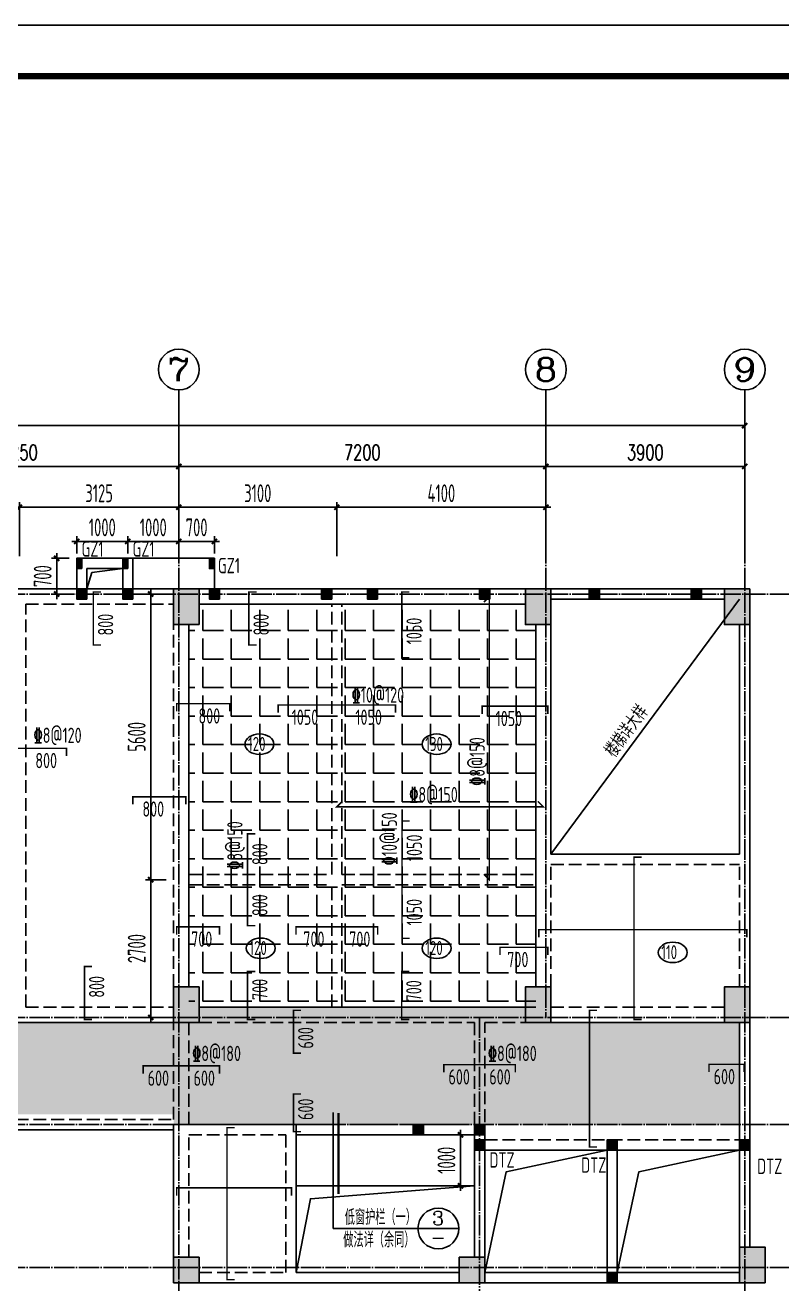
# Model space of a CAD drawing. Extents: x 139600 to 234074, y -135459 to 284050.
# Drawn here: x 187738 to 202578, y 212379 to 237050 of the extents above; entities that cross this region are included whole.
import ezdxf
from ezdxf.enums import TextEntityAlignment as Align

# ---------------------------------------------------------------- set-up
doc = ezdxf.new("R2010")
doc.units = 0
doc.header["$LTSCALE"] = 100
for name, pattern in [('CONTINOUS', [0]), ('DASHED', [0.75, 0.5, -0.25]), ('DOTE', [2.42, 2, -0.2, 0.02, -0.2]), ('HIDDEN', [7, 5, -2])]:
    doc.linetypes.add(name, pattern=pattern)
doc.layers.get('0').update_dxf_attribs({"linetype": 'CONTINUOUS'})
doc.layers.get('Defpoints').update_dxf_attribs({"linetype": 'CONTINUOUS'})
for name, color, linetype in [('AXIS', 3, 'CONTINUOUS'), ('AXIS_TEXT', 7, 'CONTINUOUS'), ('BEAM', 4, 'DASHED'), ('BEAM_CON', 4, 'CONTINUOUS'), ('B挑板&檐线', 6, 'CONTINUOUS'), ('B板筋标注', 7, 'CONTINUOUS'), ('B板细部尺寸标注', 9, 'CONTINUOUS'), ('COLU', 7, 'CONTINUOUS'), ('DOTE', 8, 'DOTE'), ('D大样&索引', 7, 'CONTINUOUS'), ('D洞口边线', 6, 'CONTINUOUS'), ('FSK_FREIN', 2, 'CONTINUOUS'), ('FSK_FTEXT', 4, 'CONTINUOUS'), ('FSK_ZREIN', 1, 'CONTINUOUS'), ('FSK_ZTEXT', 3, 'CONTINUOUS'), ('GZ', 2, 'CONTINUOUS'), ('T模板通用标注', 7, 'CONTINUOUS'), ('图框', 7, 'CONTINUOUS')]:
    doc.layers.add(name, color=color, linetype=linetype)
doc.styles.add('_TCH_AXIS', font='COMPLEX', dxfattribs={"bigfont": 'GBCBIG'})
doc.styles.add('_TCH_DIM', font='tssdeng.shx', dxfattribs={"width": 0.7, "bigfont": '1.shx'})
doc.styles.add('_TCH_DIM_T3', font='simplex_.ttf', dxfattribs={"width": 0.705882, "bigfont": 'GBCBIG'})
doc.styles.add('BW_Rein', font='Tssdeng.shx', dxfattribs={"width": 0.7, "bigfont": 'hztxt.shx'})
doc.styles.add('COMP', font='COMPLEX', dxfattribs={"bigfont": 'hztxt'})
doc.styles.add('COMPLEX', font='COMPLEX')
doc.styles.add('TSSD_Dimension', font='tssdeng.shx', dxfattribs={"width": 0.62, "bigfont": '1.shx'})
doc.styles.add('TSSD_Rein', font='Tssdeng.shx', dxfattribs={"width": 0.7, "bigfont": '1.shx'})
doc.dimstyles.new('_TCH_ARCH&&100', dxfattribs={"dimtxt": 297.5, "dimasz": 100, "dimexe": 250, "dimexo": 300, "dimgap": 126.25, "dimtad": 1, "dimdec": 0, "dimzin": 0, "dimdsep": 46, "dimtxsty": '_TCH_DIM_T3', "dimblk": 'ARCHTICK', "dimcen": 0.09, "dimclrt": 7, "dimazin": 2, "dimtfac": 1, "dimtdec": 0, "dimtix": 1, "dimtmove": 2, "dimatfit": 3, "dimfxl": 1, "dimtolj": 1, "dimtzin": 0, "dimarcsym": 0})
doc.dimstyles.new('TSSD_100_100', dxfattribs={"dimtxt": 350, "dimasz": 100, "dimexe": 100, "dimexo": 250, "dimgap": 100, "dimtad": 1, "dimdec": 0, "dimzin": 0, "dimdsep": 46, "dimtxsty": 'TSSD_Dimension', "dimblk": 'ARCHTICK', "dimblk1": 'ARCHTICK', "dimblk2": 'ARCHTICK', "dimcen": 0, "dimdle": 100, "dimclrt": 7, "dimadec": 0, "dimazin": 0, "dimtfac": 1, "dimtdec": 0, "dimtix": 1, "dimtmove": 2, "dimatfit": 3, "dimfxl": 1, "dimtolj": 1, "dimtzin": 0, "dimarcsym": 0})
doc.dimstyles.new('TSSD_100_100$0', dxfattribs={"dimtxt": 350, "dimasz": 150, "dimexe": 100, "dimexo": 50, "dimgap": 100, "dimtad": 1, "dimdec": 0, "dimzin": 0, "dimdsep": 46, "dimtxsty": 'TSSD_Rein', "dimblk": 'OBLIQUE', "dimcen": 0, "dimdle": 100, "dimclrt": 7, "dimadec": 0, "dimazin": 0, "dimtfac": 1, "dimtdec": 0, "dimtix": 1, "dimtmove": 2, "dimatfit": 3, "dimfxl": 250, "dimtolj": 1, "dimtzin": 0, "dimarcsym": 0})

# ---------------------------------------------------------------- blocks, each defined once
blk = doc.blocks.new('_AXISO')
blk.add_circle((0, 0), 0.5)
at = {"layer": 'AXIS_TEXT', "style": 'COMPLEX', "width": 1.041667}
blk.add_attdef('A', text='', height=0.56, dxfattribs=at).set_placement((-0.25, -0.28), (0.25, -0.28), align=Align.FIT)
blk = doc.blocks.new('_ArchTick')
at = {"color": 0, "linetype": 'ByBlock', "const_width": 0.4}
blk.add_lwpolyline([(-0.5, -0.5), (0.5, 0.5)], dxfattribs=at)
blk = doc.blocks.new('*D370')
at = {"layer": 'AXIS', "color": 0, "lineweight": -2}
for p, q in [((184500, 227200), (184500, 228650)), ((190750, 227200), (190750, 228650)), ((184500, 228400), (190750, 228400))]:
    blk.add_line(p, q, dxfattribs=at)
at = {"layer": 'Defpoints', "color": 0}
for p in [(190750, 228400), (184500, 226900), (190750, 226900)]:
    blk.add_point(p, dxfattribs=at)
at = {"layer": 'AXIS', "color": 0, "lineweight": -2, "xscale": 100, "yscale": 100, "zscale": 100, "rotation": 180}
blk.add_blockref('_ArchTick', (184500, 228400), dxfattribs=at)
at = {"layer": 'AXIS', "color": 0, "lineweight": -2, "xscale": 100, "yscale": 100, "zscale": 100}
blk.add_blockref('_ArchTick', (190750, 228400), dxfattribs=at)
at = {"layer": 'AXIS', "color": 7, "insert": (187625, 228675), "char_height": 297.5, "attachment_point": 5, "style": '_TCH_DIM_T3'}
blk.add_mtext('\\A1;6250', dxfattribs=at)
blk = doc.blocks.new('*D378')
at = {"layer": 'AXIS', "color": 0, "lineweight": -2}
for p, q in [((150100, 227200), (150100, 229450)), ((201850, 227200), (201850, 229450)), ((150100, 229200), (201850, 229200))]:
    blk.add_line(p, q, dxfattribs=at)
at = {"layer": 'Defpoints', "color": 0}
for p in [(201850, 229200), (150100, 226900), (201850, 226900)]:
    blk.add_point(p, dxfattribs=at)
at = {"layer": 'AXIS', "color": 0, "lineweight": -2, "xscale": 100, "yscale": 100, "zscale": 100, "rotation": 180}
blk.add_blockref('_ArchTick', (150100, 229200), dxfattribs=at)
at = {"layer": 'AXIS', "color": 0, "lineweight": -2, "xscale": 100, "yscale": 100, "zscale": 100}
blk.add_blockref('_ArchTick', (201850, 229200), dxfattribs=at)
at = {"layer": 'AXIS', "color": 7, "insert": (175975, 229475), "char_height": 297.5, "attachment_point": 5, "style": '_TCH_DIM_T3'}
blk.add_mtext('\\A1;51750', dxfattribs=at)
blk = doc.blocks.new('*D379')
at = {"layer": 'AXIS', "color": 0, "lineweight": -2}
for p, q in [((190750, 227200), (190750, 228650)), ((197950, 227200), (197950, 228650)), ((190750, 228400), (197950, 228400))]:
    blk.add_line(p, q, dxfattribs=at)
at = {"layer": 'Defpoints', "color": 0}
for p in [(197950, 228400), (190750, 226900), (197950, 226900)]:
    blk.add_point(p, dxfattribs=at)
at = {"layer": 'AXIS', "color": 0, "lineweight": -2, "xscale": 100, "yscale": 100, "zscale": 100, "rotation": 180}
blk.add_blockref('_ArchTick', (190750, 228400), dxfattribs=at)
at = {"layer": 'AXIS', "color": 0, "lineweight": -2, "xscale": 100, "yscale": 100, "zscale": 100}
blk.add_blockref('_ArchTick', (197950, 228400), dxfattribs=at)
at = {"layer": 'AXIS', "color": 7, "insert": (194350, 228675), "char_height": 297.5, "attachment_point": 5, "style": '_TCH_DIM_T3'}
blk.add_mtext('\\A1;7200', dxfattribs=at)
blk = doc.blocks.new('*D380')
at = {"layer": 'AXIS', "color": 0, "lineweight": -2}
for p, q in [((197950, 227200), (197950, 228650)), ((201850, 227200), (201850, 228650)), ((197950, 228400), (201850, 228400))]:
    blk.add_line(p, q, dxfattribs=at)
at = {"layer": 'Defpoints', "color": 0}
for p in [(201850, 228400), (197950, 226900), (201850, 226900)]:
    blk.add_point(p, dxfattribs=at)
at = {"layer": 'AXIS', "color": 0, "lineweight": -2, "xscale": 100, "yscale": 100, "zscale": 100, "rotation": 180}
blk.add_blockref('_ArchTick', (197950, 228400), dxfattribs=at)
at = {"layer": 'AXIS', "color": 0, "lineweight": -2, "xscale": 100, "yscale": 100, "zscale": 100}
blk.add_blockref('_ArchTick', (201850, 228400), dxfattribs=at)
at = {"layer": 'AXIS', "color": 7, "insert": (199900, 228675), "char_height": 297.5, "attachment_point": 5, "style": '_TCH_DIM_T3'}
blk.add_mtext('\\A1;3900', dxfattribs=at)
blk = doc.blocks.new('*D392')
at = {"layer": 'B板细部尺寸标注', "color": 0, "lineweight": -2}
for p, q in [((198050, 227600), (193750, 227600)), ((193850, 226645), (193850, 227700)), ((197950, 226645), (197950, 227700))]:
    blk.add_line(p, q, dxfattribs=at)
at = {"layer": 'Defpoints', "color": 0}
for p in [(193850, 227600), (193850, 226395), (197950, 226395)]:
    blk.add_point(p, dxfattribs=at)
at = {"layer": 'B板细部尺寸标注', "color": 0, "lineweight": -2, "xscale": 100, "yscale": 100, "zscale": 100, "rotation": 180}
blk.add_blockref('_ArchTick', (193850, 227600), dxfattribs=at)
at = {"layer": 'B板细部尺寸标注', "color": 0, "lineweight": -2, "xscale": 100, "yscale": 100, "zscale": 100}
blk.add_blockref('_ArchTick', (197950, 227600), dxfattribs=at)
at = {"layer": 'B板细部尺寸标注', "color": 7, "insert": (195900, 227875), "char_height": 350, "attachment_point": 5, "style": 'TSSD_Dimension'}
blk.add_mtext('\\A1;4100', dxfattribs=at)
blk = doc.blocks.new('*D393')
at = {"layer": 'B板细部尺寸标注', "color": 0, "lineweight": -2}
for p, q in [((193950, 227600), (190650, 227600)), ((190750, 226645), (190750, 227700)), ((193850, 226645), (193850, 227700))]:
    blk.add_line(p, q, dxfattribs=at)
at = {"layer": 'Defpoints', "color": 0}
for p in [(190750, 227600), (190750, 226395), (193850, 226395)]:
    blk.add_point(p, dxfattribs=at)
at = {"layer": 'B板细部尺寸标注', "color": 0, "lineweight": -2, "xscale": 100, "yscale": 100, "zscale": 100, "rotation": 180}
blk.add_blockref('_ArchTick', (190750, 227600), dxfattribs=at)
at = {"layer": 'B板细部尺寸标注', "color": 0, "lineweight": -2, "xscale": 100, "yscale": 100, "zscale": 100}
blk.add_blockref('_ArchTick', (193850, 227600), dxfattribs=at)
at = {"layer": 'B板细部尺寸标注', "color": 7, "insert": (192300, 227875), "char_height": 350, "attachment_point": 5, "style": 'TSSD_Dimension'}
blk.add_mtext('\\A1;3100', dxfattribs=at)
blk = doc.blocks.new('*D397')
at = {"layer": 'B板细部尺寸标注', "color": 0, "lineweight": -2}
for p, q in [((187525, 227600), (190850, 227600)), ((187625, 226645), (187625, 227700)), ((190750, 226645), (190750, 227700))]:
    blk.add_line(p, q, dxfattribs=at)
at = {"layer": 'Defpoints', "color": 0}
for p in [(190750, 227600), (187625, 226395), (190750, 226395)]:
    blk.add_point(p, dxfattribs=at)
at = {"layer": 'B板细部尺寸标注', "color": 0, "lineweight": -2, "xscale": 100, "yscale": 100, "zscale": 100, "rotation": 180}
blk.add_blockref('_ArchTick', (187625, 227600), dxfattribs=at)
at = {"layer": 'B板细部尺寸标注', "color": 0, "lineweight": -2, "xscale": 100, "yscale": 100, "zscale": 100}
blk.add_blockref('_ArchTick', (190750, 227600), dxfattribs=at)
at = {"layer": 'B板细部尺寸标注', "color": 7, "insert": (189188, 227875), "char_height": 350, "attachment_point": 5, "style": 'TSSD_Dimension'}
blk.add_mtext('\\A1;3125', dxfattribs=at)
blk = doc.blocks.new('*D399')
at = {"layer": 'B板细部尺寸标注', "color": 0, "lineweight": -2}
for p, q in [((190200, 217500), (190200, 220400)), ((190500, 220300), (190100, 220300)), ((190500, 217600), (190100, 217600))]:
    blk.add_line(p, q, dxfattribs=at)
at = {"layer": 'Defpoints', "color": 0}
for p in [(190200, 220300), (190750, 220300), (190750, 217600)]:
    blk.add_point(p, dxfattribs=at)
at = {"layer": 'B板细部尺寸标注', "color": 0, "lineweight": -2, "xscale": 100, "yscale": 100, "zscale": 100}
for p, rotation in [((190200, 220300), 90), ((190200, 217600), 270)]:
    blk.add_blockref('_ArchTick', p, dxfattribs=dict(at, rotation=rotation))
at = {"layer": 'B板细部尺寸标注', "color": 7, "insert": (189925, 218950), "char_height": 350, "attachment_point": 5, "rotation": 90, "style": 'TSSD_Dimension'}
blk.add_mtext('\\A1;2700', dxfattribs=at)
blk = doc.blocks.new('*D400')
at = {"layer": 'B板细部尺寸标注', "color": 0, "lineweight": -2}
for p, q in [((190200, 220200), (190200, 226000)), ((190500, 225900), (190100, 225900)), ((190500, 220300), (190100, 220300))]:
    blk.add_line(p, q, dxfattribs=at)
at = {"layer": 'Defpoints', "color": 0}
for p in [(190200, 225900), (190750, 225900), (190750, 220300)]:
    blk.add_point(p, dxfattribs=at)
at = {"layer": 'B板细部尺寸标注', "color": 0, "lineweight": -2, "xscale": 100, "yscale": 100, "zscale": 100}
for p, rotation in [((190200, 225900), 90), ((190200, 220300), 270)]:
    blk.add_blockref('_ArchTick', p, dxfattribs=dict(at, rotation=rotation))
at = {"layer": 'B板细部尺寸标注', "color": 7, "insert": (189925, 223100), "char_height": 350, "attachment_point": 5, "rotation": 90, "style": 'TSSD_Dimension'}
blk.add_mtext('\\A1;5600', dxfattribs=at)
blk = doc.blocks.new('*D1068')
at = {"layer": 'B板细部尺寸标注', "color": 0, "lineweight": -2}
for p, q in [((196275, 214200), (196275, 215400)), ((195853, 215300), (196375, 215300)), ((195853, 214300), (196375, 214300))]:
    blk.add_line(p, q, dxfattribs=at)
at = {"layer": 'Defpoints', "color": 0}
for p in [(195603, 215300), (196275, 215300), (195603, 214300)]:
    blk.add_point(p, dxfattribs=at)
at = {"layer": 'B板细部尺寸标注', "color": 0, "lineweight": -2, "xscale": 100, "yscale": 100, "zscale": 100}
for p, rotation in [((196275, 215300), 90), ((196275, 214300), 270)]:
    blk.add_blockref('_ArchTick', p, dxfattribs=dict(at, rotation=rotation))
at = {"layer": 'B板细部尺寸标注', "color": 7, "insert": (196000, 214800), "char_height": 350, "attachment_point": 5, "rotation": 90, "style": 'TSSD_Dimension'}
blk.add_mtext('\\A1;1000', dxfattribs=at)
blk = doc.blocks.new('A$C000F6301')
at = {"layer": 'D大样&索引', "color": 6}
blk.add_line((0, 0), (800, 0), dxfattribs=at)
blk.add_circle((400, 0), 400, dxfattribs=at)
blk = doc.blocks.new('A2+1_2')
at = {"layer": '图框'}
blk.add_lwpolyline([(0, 0), (89100, 0), (89100, 42000), (0, 42000)], close=True, dxfattribs=at)
at = {"layer": '图框', "const_width": 120}
blk.add_lwpolyline([(2500, 1000), (88100, 1000), (88100, 41000), (2500, 41000)], close=True, dxfattribs=at)
blk = doc.blocks.new('*D1761')
at = {"layer": 'B板细部尺寸标注', "color": 0, "lineweight": -2}
for p, q in [((188600, 226600), (188256, 226600)), ((188356, 225800), (188356, 226700)), ((188600, 225900), (188256, 225900))]:
    blk.add_line(p, q, dxfattribs=at)
at = {"layer": 'Defpoints', "color": 0}
for p in [(188356, 226600), (188850, 226600), (188850, 225900)]:
    blk.add_point(p, dxfattribs=at)
at = {"layer": 'B板细部尺寸标注', "color": 0, "lineweight": -2, "xscale": 100, "yscale": 100, "zscale": 100}
for p, rotation in [((188356, 226600), 90), ((188356, 225900), 270)]:
    blk.add_blockref('_ArchTick', p, dxfattribs=dict(at, rotation=rotation))
at = {"layer": 'B板细部尺寸标注', "color": 7, "insert": (188081, 226250), "char_height": 350, "attachment_point": 5, "rotation": 90, "style": 'TSSD_Dimension'}
blk.add_mtext('\\A1;700', dxfattribs=at)
blk = doc.blocks.new('*D1762')
at = {"layer": 'B板细部尺寸标注', "color": 0, "lineweight": -2}
for p, q in [((190750, 226693), (190750, 227031)), ((191450, 226693), (191450, 227031)), ((190650, 226931), (191550, 226931))]:
    blk.add_line(p, q, dxfattribs=at)
at = {"layer": 'Defpoints', "color": 0}
for p in [(191450, 226931), (190750, 226443), (191450, 226443)]:
    blk.add_point(p, dxfattribs=at)
at = {"layer": 'B板细部尺寸标注', "color": 0, "lineweight": -2, "xscale": 100, "yscale": 100, "zscale": 100, "rotation": 180}
blk.add_blockref('_ArchTick', (190750, 226931), dxfattribs=at)
at = {"layer": 'B板细部尺寸标注', "color": 0, "lineweight": -2, "xscale": 100, "yscale": 100, "zscale": 100}
blk.add_blockref('_ArchTick', (191450, 226931), dxfattribs=at)
at = {"layer": 'B板细部尺寸标注', "color": 7, "insert": (191100, 227206), "char_height": 350, "attachment_point": 5, "style": 'TSSD_Dimension'}
blk.add_mtext('\\A1;700', dxfattribs=at)
blk = doc.blocks.new('*D1763')
at = {"layer": 'B板细部尺寸标注', "color": 0, "lineweight": -2}
for p, q in [((189750, 226693), (189750, 227031)), ((190750, 226693), (190750, 227031)), ((190850, 226931), (189650, 226931))]:
    blk.add_line(p, q, dxfattribs=at)
at = {"layer": 'Defpoints', "color": 0}
for p in [(189750, 226931), (189750, 226443), (190750, 226443)]:
    blk.add_point(p, dxfattribs=at)
at = {"layer": 'B板细部尺寸标注', "color": 0, "lineweight": -2, "xscale": 100, "yscale": 100, "zscale": 100, "rotation": 180}
blk.add_blockref('_ArchTick', (189750, 226931), dxfattribs=at)
at = {"layer": 'B板细部尺寸标注', "color": 0, "lineweight": -2, "xscale": 100, "yscale": 100, "zscale": 100}
blk.add_blockref('_ArchTick', (190750, 226931), dxfattribs=at)
at = {"layer": 'B板细部尺寸标注', "color": 7, "insert": (190250, 227206), "char_height": 350, "attachment_point": 5, "style": 'TSSD_Dimension'}
blk.add_mtext('\\A1;1000', dxfattribs=at)
blk = doc.blocks.new('*D1764')
at = {"layer": 'B板细部尺寸标注', "color": 0, "lineweight": -2}
for p, q in [((188750, 226693), (188750, 227031)), ((189750, 226693), (189750, 227031)), ((189850, 226931), (188650, 226931))]:
    blk.add_line(p, q, dxfattribs=at)
at = {"layer": 'Defpoints', "color": 0}
for p in [(188750, 226931), (188750, 226443), (189750, 226443)]:
    blk.add_point(p, dxfattribs=at)
at = {"layer": 'B板细部尺寸标注', "color": 0, "lineweight": -2, "xscale": 100, "yscale": 100, "zscale": 100, "rotation": 180}
blk.add_blockref('_ArchTick', (188750, 226931), dxfattribs=at)
at = {"layer": 'B板细部尺寸标注', "color": 0, "lineweight": -2, "xscale": 100, "yscale": 100, "zscale": 100}
blk.add_blockref('_ArchTick', (189750, 226931), dxfattribs=at)
at = {"layer": 'B板细部尺寸标注', "color": 7, "insert": (189250, 227206), "char_height": 350, "attachment_point": 5, "style": 'TSSD_Dimension'}
blk.add_mtext('\\A1;1000', dxfattribs=at)
blk = doc.blocks.new('GZ1')
at = {"layer": 'GZ'}
blk.add_hatch(color=252, dxfattribs=at).paths.add_polyline_path([(100, 200), (0, 200), (0, 0), (100, 0)])
at = {"layer": 'GZ', "color": 2}
blk.add_lwpolyline([(100, 0), (0, 0), (0, 200), (100, 200)], close=True, dxfattribs=at)
blk = doc.blocks.new('GZ')
at = {"layer": 'GZ'}
blk.add_hatch(color=252, dxfattribs=at).paths.add_polyline_path([(200, 0), (0, 0), (0, 200), (200, 200)])
at = {"layer": 'GZ', "color": 2}
blk.add_lwpolyline([(200, 0), (0, 0), (0, 200), (200, 200)], close=True, dxfattribs=at)
blk = doc.blocks.new('A$C7B5C40C7')
at = {"layer": 'GZ'}
for name, p in [('GZ1', (38750, 400)), ('GZ1', (39650, 400)), ('GZ1', (41350, 400)), ('GZ', (38750, -200)), ('GZ', (39650, -200)), ('GZ', (41350, -200)), ('GZ', (43550, -200)), ('GZ', (46650, -200)), ('GZ', (44450, -200)), ('GZ', (48800, -200)), ('GZ', (50800, -200)), ('GZ', (45350, -10700)), ('GZ', (46550, -10700))]:
    blk.add_blockref(name, p, dxfattribs=at)
at = {"layer": 'GZ', "color": 2, "style": '_TCH_DIM', "width": 0.705882}
for p in [(38844, 632), (39844, 632), (41519, 307)]:
    blk.add_text('GZ1', height=300, dxfattribs=at).set_placement(p)

msp = doc.modelspace()

# ---------------------------------------------------------------- hatches: boundary and pattern name
at = {"layer": 'B板筋标注'}
h = msp.add_hatch(dxfattribs=at)
h.set_pattern_fill('ANGLE', color=5, scale=80, style=0)
h.set_pattern_definition([(0, (88400, 356500), (0, 558.8), [406.4, -152.4]), (90, (88400, 356500), (-558.8, 3e-14), [406.4, -152.4])])
h.paths.add_polyline_path([(197750, 225700), (190950, 225700), (190950, 217800), (197750, 217800)])
h = msp.add_hatch(dxfattribs=at)
h.set_pattern_fill('CROSS', color=6, scale=50, style=0)
h.set_pattern_definition([(0, (150000, 329000), (317.5, 317.5), [158.75, -476.25]), (90, (150079.38, 328920.62), (-317.5, 317.5), [158.75, -476.25])])
h.paths.add_polyline_path([(150300, 215700), (190650, 215700), (190650, 215500), (201750, 215500), (201750, 217500), (197750, 217500), (197750, 217800), (190950, 217800), (190950, 217500), (150300, 217500)])
at = {"layer": 'COLU'}
for points in [[(191150, 225300), (191150, 226000), (190650, 226000), (190650, 225300)], [(198050, 225300), (198050, 226000), (197550, 226000), (197550, 225300)], [(201950, 225300), (201950, 226000), (201450, 226000), (201450, 225300)], [(191150, 217500), (191150, 218200), (190650, 218200), (190650, 217500)], [(198050, 217500), (198050, 218200), (197550, 218200), (197550, 217500)], [(201950, 217500), (201950, 218200), (201450, 218200), (201450, 217500)], [(202250, 212400), (202250, 213100), (201750, 213100), (201750, 212400)], [(191150, 212400), (191150, 212900), (190650, 212900), (190650, 212400)], [(196750, 212400), (196750, 212900), (196250, 212900), (196250, 212400)]]:
    msp.add_hatch(color=251, dxfattribs=at).paths.add_polyline_path(points)
at = {"layer": 'GZ'}
for points in [[(196750, 215000), (196550, 215000), (196550, 215200), (196750, 215200)], [(199350, 215000), (199150, 215000), (199150, 215200), (199350, 215200)], [(201950, 215000), (201750, 215000), (201750, 215200), (201950, 215200)], [(199350, 212400), (199150, 212400), (199150, 212600), (199350, 212600)]]:
    msp.add_hatch(color=252, dxfattribs=at).paths.add_polyline_path(points)

# ---------------------------------------------------------------- linework, layer by layer
at = {"layer": 'AXIS'}
for p, q in [((190750, 226900), (190750, 229900)), ((197950, 226900), (197950, 229900)), ((201850, 226900), (201850, 229900))]:
    msp.add_line(p, q, dxfattribs=at)
at = {"layer": 'BEAM', "linetype": 'HIDDEN', "ltscale": 0.5}
for p, q in [((187750, 225700), (190650, 225700)), ((187750, 217800), (187750, 225700)), ((193750, 220400), (193750, 225700)), ((193950, 220400), (193950, 225700)), ((190650, 218200), (190650, 225300)), ((198050, 220600), (201750, 220600)), ((198050, 218200), (198050, 220600)), ((201750, 218200), (201750, 220600)), ((190950, 220400), (193750, 220400)), ((193950, 220400), (197750, 220400)), ((190950, 220200), (193750, 220200)), ((193750, 217800), (193750, 220200)), ((193950, 220200), (197750, 220200)), ((193950, 217800), (193950, 220200)), ((187750, 217800), (190650, 217800)), ((198050, 217800), (201450, 217800)), ((190650, 215600), (190650, 217500)), ((190950, 215500), (190950, 217500)), ((191150, 217500), (196550, 217500)), ((196550, 215500), (196550, 217500)), ((196750, 217500), (197550, 217500)), ((196750, 215200), (196750, 217500)), ((184750, 215600), (190650, 215600)), ((193050, 215500), (196550, 215500)), ((190950, 215300), (192850, 215300)), ((190950, 212900), (190950, 215300)), ((192850, 212600), (192850, 215300)), ((196750, 215200), (201750, 215200)), ((191150, 212600), (192850, 212600))]:
    msp.add_line(p, q, dxfattribs=at)
at = {"layer": 'BEAM_CON'}
for p, q in [((188750, 226600), (189850, 226600)), ((188750, 226600), (188750, 226000)), ((189850, 226000), (189850, 226600)), ((188950, 226400), (189650, 226400)), ((188950, 226400), (188950, 226000)), ((189650, 226000), (189650, 226400)), ((184750, 226000), (188750, 226000)), ((188950, 226000), (189650, 226000)), ((189850, 226000), (190650, 226000)), ((191150, 226000), (197550, 226000)), ((198050, 226000), (201450, 226000)), ((198050, 225800), (201450, 225800)), ((191150, 225700), (197550, 225700)), ((190950, 218200), (190950, 225300)), ((197750, 218200), (197750, 225300)), ((198050, 220800), (198050, 225300)), ((201750, 220800), (201750, 225300)), ((201950, 218200), (201950, 225300)), ((198050, 220800), (201750, 220800)), ((191150, 217800), (197750, 217800)), ((184750, 217500), (190650, 217500)), ((198050, 217500), (201450, 217500)), ((201750, 213100), (201750, 217500)), ((201950, 213100), (201950, 217500)), ((184750, 215400), (190650, 215400)), ((190650, 215500), (193050, 215500)), ((190650, 212900), (190650, 215500)), ((193050, 212600), (193050, 215500)), ((193050, 215300), (196550, 215300)), ((196550, 212900), (196550, 215300)), ((196750, 215000), (199150, 215000)), ((196750, 212900), (196750, 215000)), ((199150, 212600), (199150, 215000)), ((199350, 212600), (199350, 215000)), ((199350, 215000), (201750, 215000)), ((193050, 212600), (196250, 212600)), ((196750, 212600), (201750, 212600)), ((191150, 212400), (196250, 212400)), ((196750, 212400), (201750, 212400))]:
    msp.add_line(p, q, dxfattribs=at)
at = {"layer": 'B挑板&檐线'}
msp.add_line((193050, 214300), (196550, 214300), dxfattribs=at)
msp.add_lwpolyline([(189850, 226000), (189850, 226600), (191450, 226600), (191450, 226000)], dxfattribs=at)
at = {"layer": 'B板筋标注', "color": 2, "linetype": 'CONTINOUS', "ltscale": 5}
for centre in [(192332.8, 222956.1), (195807.8, 222956.1), (192357.8, 218956.1), (195807.8, 218956.1), (200438.2, 218875)]:
    msp.add_ellipse(centre, major_axis=(-283.5, 0), ratio=0.7083334, dxfattribs=at)
at = {"layer": 'COLU'}
for points in [[(191150, 225300), (191150, 226000), (190650, 226000), (190650, 225300)], [(198050, 225300), (198050, 226000), (197550, 226000), (197550, 225300)], [(201950, 225300), (201950, 226000), (201450, 226000), (201450, 225300)], [(191150, 217500), (191150, 218200), (190650, 218200), (190650, 217500)], [(198050, 217500), (198050, 218200), (197550, 218200), (197550, 217500)], [(201950, 217500), (201950, 218200), (201450, 218200), (201450, 217500)], [(202250, 212400), (202250, 213100), (201750, 213100), (201750, 212400)], [(191150, 212400), (191150, 212900), (190650, 212900), (190650, 212400)], [(196750, 212400), (196750, 212900), (196250, 212900), (196250, 212400)]]:
    msp.add_lwpolyline(points, close=True, dxfattribs=at)
at = {"layer": 'DOTE', "ltscale": 2}
for p, q in [((190750, 226900), (190750, 211400)), ((197950, 226900), (197950, 217600)), ((201850, 226900), (201850, 211400)), ((149100, 225900), (203300, 225900)), ((149100, 217600), (203300, 217600)), ((196650, 217600), (196650, 211400)), ((149100, 215500), (203300, 215500)), ((149100, 212700), (203300, 212700))]:
    msp.add_line(p, q, dxfattribs=at)
at = {"layer": 'D大样&索引', "color": 6}
for p in [(193779.9, 215739.4), (195442, 213463.5)]:
    msp.add_line(p, (193779.9, 213463.5), dxfattribs=at)
at = {"layer": 'D大样&索引', "color": 6, "const_width": 50}
msp.add_lwpolyline([(193883.7, 214137), (193883.7, 215729.1)], dxfattribs=at)
at = {"layer": 'D洞口边线'}
for points in [[(188950, 226000), (189045.8, 226320.8), (189650, 226400)], [(199150, 215000), (199150, 215000), (197174.3, 214575.7), (196750, 212600)], [(201750, 215000), (201750, 215000), (199774.3, 214575.7), (199350, 212600)], [(193050, 212600), (193333.1, 214047.6), (196550, 214300)]]:
    msp.add_lwpolyline(points, dxfattribs=at)
at = {"layer": 'FSK_FREIN', "const_width": 30}
for points in [[(189225, 224900), (189075, 224900), (189075, 225940), (189225, 225940)], [(192275, 224900), (192125, 224900), (192125, 225940), (192275, 225940)], [(195275, 224650), (195125, 224650), (195125, 225940), (195275, 225940)], [(190710, 223600), (190710, 223750), (191750, 223750), (191750, 223600)], [(192700, 223575), (192700, 223725), (195000, 223725), (195000, 223575)], [(196700, 223550), (196700, 223700), (197990, 223700), (197990, 223550)], [(186700, 222725), (186700, 222875), (188550, 222875), (188550, 222725)], [(189850, 221775), (189850, 221925), (190890, 221925), (190890, 221775)], [(195279.5, 219150), (195129.5, 219150), (195129.5, 221450), (195279.5, 221450)], [(192250, 219400), (192100, 219400), (192100, 221200), (192250, 221200)], [(199828.1, 217560), (199678.1, 217560), (199678.1, 220740), (199828.1, 220740)], [(190710, 219225), (190710, 219375), (191550, 219375), (191550, 219225)], [(193050, 219225), (193050, 219375), (194650, 219375), (194650, 219225)], [(197810, 219170.1), (197810, 219320.1), (201890, 219320.1), (201890, 219170.1)], [(197050, 218825), (197050, 218975), (197990, 218975), (197990, 218825)], [(189050, 217560), (188900, 217560), (188900, 218600), (189050, 218600)], [(192250, 217560), (192100, 217560), (192100, 218500), (192250, 218500)], [(195270.4, 217560), (195120.4, 217560), (195120.4, 218500), (195270.4, 218500)], [(193150, 216900), (193000, 216900), (193000, 217740), (193150, 217740)], [(198954.5, 215060), (198804.5, 215060), (198804.5, 217740), (198954.5, 217740)], [(190050, 216500), (190050, 216650), (191550, 216650), (191550, 216500)], [(195950, 216525), (195950, 216675), (197350, 216675), (197350, 216525)], [(201150, 216530.3), (201150, 216680.3), (201840, 216680.3), (201840, 216530.3)], [(193150, 215360), (193000, 215360), (193000, 216100), (193150, 216100)], [(191844.9, 212460), (191694.9, 212460), (191694.9, 215440), (191844.9, 215440)], [(190710, 214109.1), (190710, 214259.1), (192962.3, 214259.1), (192962.3, 214109.1)]]:
    msp.add_lwpolyline(points, dxfattribs=at)
at = {"layer": 'FSK_ZREIN', "const_width": 30}
for points in [[(196735.7, 220406.1), (196841.8, 220300), (196841.8, 225850), (196735.7, 225743.9)], [(193956.1, 221835), (193850, 221729), (197900, 221729), (197793.9, 221835)]]:
    msp.add_lwpolyline(points, dxfattribs=at)
at = {"layer": 'GZ', "color": 2}
for points in [[(196750, 215000), (196550, 215000), (196550, 215200), (196750, 215200)], [(199350, 215000), (199150, 215000), (199150, 215200), (199350, 215200)], [(201950, 215000), (201750, 215000), (201750, 215200), (201950, 215200)], [(199350, 212400), (199150, 212400), (199150, 212600), (199350, 212600)]]:
    msp.add_lwpolyline(points, close=True, dxfattribs=at)
at = {"layer": 'T模板通用标注'}
msp.add_line((198050, 220800), (201750, 225800), dxfattribs=at)

# ---------------------------------------------------------------- block references
msp.add_blockref('A2+1_2', (139600, 195050))
at = {"layer": 'AXIS'}
ref = msp.add_blockref('_AXISO', (190750, 230300), dxfattribs=dict(at, xscale=800, yscale=800, zscale=800))
ref.add_attrib('A', '7', dxfattribs={"layer": 'AXIS_TEXT', "height": 452.5, "style": '_TCH_AXIS', "width": 1.5}).set_placement((190523.7, 230073.7), (190976.3, 230073.7), align=Align.FIT)
ref = msp.add_blockref('_AXISO', (197950, 230300), dxfattribs=dict(at, xscale=800, yscale=800, zscale=800))
ref.add_attrib('A', '8', dxfattribs={"layer": 'AXIS_TEXT', "height": 452.5, "style": '_TCH_AXIS', "width": 1.5}).set_placement((197723.7, 230073.7), (198176.3, 230073.7), align=Align.FIT)
ref = msp.add_blockref('_AXISO', (201850, 230300), dxfattribs=dict(at, xscale=800, yscale=800, zscale=800))
ref.add_attrib('A', '9', dxfattribs={"layer": 'AXIS_TEXT', "height": 452.5, "style": '_TCH_AXIS', "width": 1.5}).set_placement((201623.7, 230073.7), (202076.3, 230073.7), align=Align.FIT)
at = {"layer": 'D大样&索引'}
msp.add_blockref('A$C000F6301', (195442, 213463.5), dxfattribs=at)
at = {"layer": 'GZ'}
msp.add_blockref('A$C7B5C40C7', (150000, 226000), dxfattribs=at)

# ---------------------------------------------------------------- texts
at = {"layer": 'B板筋标注', "color": 2, "linetype": 'CONTINOUS', "ltscale": 5, "style": 'TSSD_Rein', "width": 0.7}
for s, p in [('120', (192108.8, 222823.2)), ('130', (195583.8, 222823.2)), ('120', (192133.8, 218823.2)), ('120', (195583.8, 218823.2)), ('110', (200214.2, 218742.1))]:
    msp.add_text(s, height=275, dxfattribs=at).set_placement(p)
at = {"layer": 'D大样&索引', "color": 6, "style": 'TSSD_Rein', "width": 0.7}
for s, p in [('低窗护栏（一）', (194005.6, 213534.2)), ('做法详（余同）', (193976, 213092.3))]:
    msp.add_text(s, height=300, rotation=360, dxfattribs=at).set_placement(p)
at = {"layer": 'D大样&索引', "color": 6, "style": 'COMP'}
for s, p in [('3', (195834.6, 213527.3)), ('-', (195836.8, 213159))]:
    msp.add_text(s, height=275, rotation=360, dxfattribs=at).set_placement(p, align=Align.CENTER)
at = {"layer": 'FSK_FTEXT', "style": 'BW_Rein', "width": 0.7}
for s, p in [('800', (189165, 225300)), ('800', (192215, 225300)), ('1050', (195215, 225175)), ('1050', (195219.5, 220925)), ('800', (192190, 220800)), ('800', (192190, 219800)), ('1050', (195219.5, 219662.5)), ('800', (188990, 218200)), ('700', (192190, 218150)), ('700', (195210.4, 218122.1)), ('600', (193090, 217200)), ('600', (193090, 215800))]:
    msp.add_text(s, height=300, rotation=90, dxfattribs=at).set_placement(p, align=Align.TOP_CENTER)
for s, p in [('%%13210@120', (195170.2, 223769.9)), ('%%1328@120', (188845.2, 222980.8)), ('%%1328@180', (191970.2, 216744.9)), ('%%1328@180', (197770.2, 216744.9))]:
    msp.add_text(s, height=300, dxfattribs=at).set_placement(p, align=Align.RIGHT)
for s, p in [('800', (191350, 223660)), ('1050', (193225, 223635)), ('1050', (194475, 223635)), ('1050', (197225, 223610)), ('800', (188150, 222785)), ('800', (190250, 221835)), ('700', (191200, 219285)), ('700', (193400, 219285)), ('700', (194300, 219285)), ('700', (197400, 218885)), ('600', (190350, 216560)), ('600', (191250, 216560)), ('600', (196250, 216585)), ('600', (197050, 216585)), ('600', (201450, 216590.3))]:
    msp.add_text(s, height=300, dxfattribs=at).set_placement(p, align=Align.TOP_CENTER)
for s, p in [('%%13210@150', (195030.1, 221620.2)), ('%%1328@150', (192000.6, 221445.2))]:
    msp.add_text(s, height=300, rotation=90, dxfattribs=at).set_placement(p, align=Align.RIGHT)
at = {"layer": 'FSK_ZTEXT', "style": 'BW_Rein', "width": 0.7}
msp.add_text('%%1328@150', height=300, rotation=90, dxfattribs=at).set_placement((196751.8, 222139.7))
msp.add_text('%%1328@150', height=300, dxfattribs=at).set_placement((195269.8, 221819))
at = {"layer": 'GZ', "color": 2, "style": '_TCH_DIM', "width": 0.705882}
for p in [(196844.5, 214656.5), (198644.5, 214556.5), (202094.5, 214531.5)]:
    msp.add_text('DTZ', height=300, dxfattribs=at).set_placement(p)
at = {"layer": 'T模板通用标注', "style": 'TSSD_Rein', "width": 0.8}
msp.add_text('楼梯详大样', height=300, rotation=53.49856, dxfattribs=at).set_placement((199309.8, 222670.5))

# ---------------------------------------------------------------- dimensions: what is measured, and where the dimension line sits
at = {"layer": 'AXIS'}
for p1, p2, distance, picture, middle in [((150100, 226900), (201850, 226900), 2300, '*D378', (175975, 229475)), ((184500, 226900), (190750, 226900), 1500, '*D370', (187625, 228675)), ((190750, 226900), (197950, 226900), 1500, '*D379', (194350, 228675)), ((197950, 226900), (201850, 226900), 1500, '*D380', (199900, 228675))]:
    dim = msp.add_aligned_dim(p1=p1, p2=p2, distance=distance, dimstyle='_TCH_ARCH&&100', dxfattribs=at)
    dim.commit()
    dim.dimension.update_dxf_attribs({"geometry": picture, "text_midpoint": middle})
at = {"layer": 'B板细部尺寸标注'}
for base, p1, p2, picture, middle in [((190750, 227600), (187625, 226394.9), (190750, 226394.9), '*D397', (189187.5, 227875)), ((191450, 226930.7), (190750, 226442.7), (191450, 226442.7), '*D1762', (191100, 227205.7))]:
    dim = msp.add_linear_dim(base=base, p1=p1, p2=p2, dimstyle='TSSD_100_100', dxfattribs=at)
    dim.commit()
    dim.dimension.update_dxf_attribs({"geometry": picture, "text_midpoint": middle})
for base, p1, p2, angle, picture, middle in [((190750, 227600), (193850, 226394.9), (190750, 226394.9), 180, '*D393', (192300, 227875)), ((193850, 227600), (197950, 226394.9), (193850, 226394.9), 180, '*D392', (195900, 227875)), ((188356.2, 226600), (188850.5, 225900), (188850.5, 226600), 90, '*D1761', (188081.2, 226250)), ((196275.2, 215300), (195602.7, 214300), (195602.7, 215300), 90, '*D1068', (196000.2, 214800))]:
    dim = msp.add_linear_dim(base=base, p1=p1, p2=p2, angle=angle, dimstyle='TSSD_100_100', dxfattribs=at)
    dim.commit()
    dim.dimension.update_dxf_attribs({"geometry": picture, "text_midpoint": middle})
for base, p1, p2, picture, middle in [((188750, 226930.7), (189750, 226442.7), (188750, 226442.7), '*D1764', (189250, 227205.7)), ((189750, 226930.7), (190750, 226442.7), (189750, 226442.7), '*D1763', (190250, 227205.7))]:
    dim = msp.add_linear_dim(base=base, p1=p1, p2=p2, dimstyle='TSSD_100_100$0', override={"dimasz": 100, "dimexo": 250, "dimtxsty": 'TSSD_Dimension', "dimblk": 'ArchTick', "dimblk1": 'ArchTick', "dimblk2": 'ArchTick'}, dxfattribs=at)
    dim.commit()
    dim.dimension.update_dxf_attribs({"geometry": picture, "text_midpoint": middle})
for p1, p2, picture, middle in [((190750, 220300), (190750, 225900), '*D400', (189925, 223100)), ((190750, 217600), (190750, 220300), '*D399', (189925, 218950))]:
    dim = msp.add_aligned_dim(p1=p1, p2=p2, distance=550, dimstyle='TSSD_100_100', dxfattribs=at)
    dim.commit()
    dim.dimension.update_dxf_attribs({"geometry": picture, "text_midpoint": middle})

doc.saveas('drawing.dxf')
